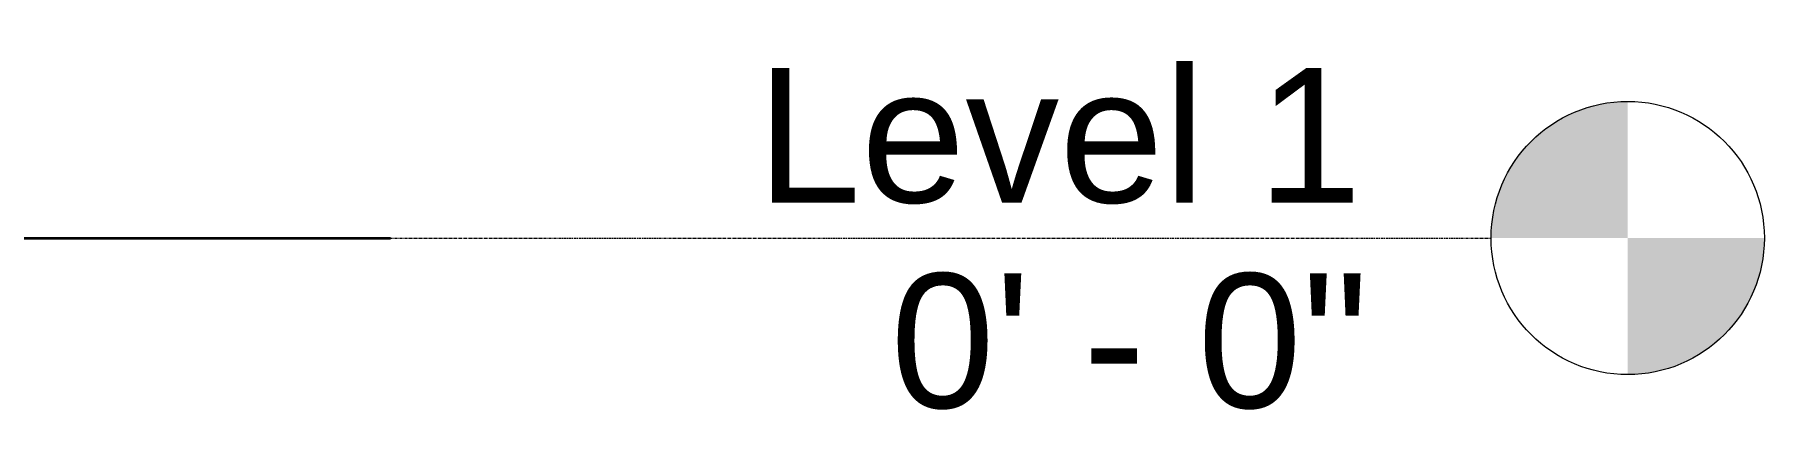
# Model space of a CAD drawing. Header units: inches. Extents: x -54880 to -186, y -265 to 853.
# Drawn here: x -15099.2 to -14795.4, y -35.7 to 35.7 of the extents above; entities that cross this region are included whole.
import ezdxf

# ---------------------------------------------------------------- set-up
doc = ezdxf.new("R2010")
doc.units = ezdxf.units.IN
doc.header["$MEASUREMENT"] = 0
doc.linetypes.add('Grid Line 1_2_', pattern=[0.875, 0.5, -0.125, 0.125, -0.125])
doc.layers.add('A-FLOR-LEVL', color=51, linetype='Continuous', lineweight=9)
doc.layers.add('C-TOPO', color=7, linetype='Continuous', lineweight=9)
doc.styles.add('Arial', font='arial.ttf', dxfattribs={"height": 23.60479})

# ---------------------------------------------------------------- blocks, each defined once
blk = doc.blocks.new('Level - Level Head - Circle-15001-Section 1')
at = {"layer": 'A-FLOR-LEVL'}
h = blk.add_hatch(color=256, dxfattribs=at)
edge = h.paths.add_edge_path(flags=0)
edge.add_line((23251.37, 0), (23227.37, 0))
edge.add_arc((23251.37, 0), 24, 90, 180, ccw=False)
edge.add_line((23251.37, 24), (23251.37, 0))
h = blk.add_hatch(color=256, dxfattribs=at)
edge = h.paths.add_edge_path(flags=0)
edge.add_line((23251.37, -24), (23251.37, 0))
edge.add_line((23251.37, 0), (23275.37, 0))
edge.add_arc((23251.37, 0), 24, 270, 360, ccw=False)
blk.add_circle((23251.37, 0), 24, dxfattribs=at)

msp = doc.modelspace()

# ---------------------------------------------------------------- linework, layer by layer
at = {"layer": 'C-TOPO', "lineweight": 35}
msp.add_line((-15271.46, 0), (-15036.72, 0), dxfattribs=at)
at = {"layer": 'C-TOPO'}
msp.add_line((-15036.72, 0), (-15271.46, 0), dxfattribs=at)

# ---------------------------------------------------------------- block references
at = {"layer": 'A-FLOR-LEVL'}
msp.add_blockref('Level - Level Head - Circle-15001-Section 1', (-38070.76, 0), dxfattribs=at)

# ---------------------------------------------------------------- texts
at = {"layer": 'A-FLOR-LEVL', "insert": (-14866.09, 29.84), "char_height": 23.605, "width": 127.008, "attachment_point": 3, "line_spacing_factor": 0.938532, "style": 'Arial', "bg_fill": 3, "box_fill_scale": 1.25, "bg_fill_color": 0, "bg_fill_transparency": 0}
msp.add_mtext('Level 1', dxfattribs=at)

# ---------------------------------------------------------------- next in the draw order: texts
at = {"layer": 'A-FLOR-LEVL', "insert": (-14864.92, -6.23), "char_height": 23.605, "width": 99.936, "attachment_point": 3, "line_spacing_factor": 0.938532, "style": 'Arial', "bg_fill": 3, "box_fill_scale": 1.25, "bg_fill_color": 0, "bg_fill_transparency": 0}
msp.add_mtext('0\' - 0"', dxfattribs=at)

# ---------------------------------------------------------------- next in the draw order: linework, layer by layer
at = {"layer": 'A-FLOR-LEVL', "linetype": 'Grid Line 1_2_'}
msp.add_line((-17709.16, 0), (-14843.39, 0), dxfattribs=at)

doc.saveas('drawing.dxf')
